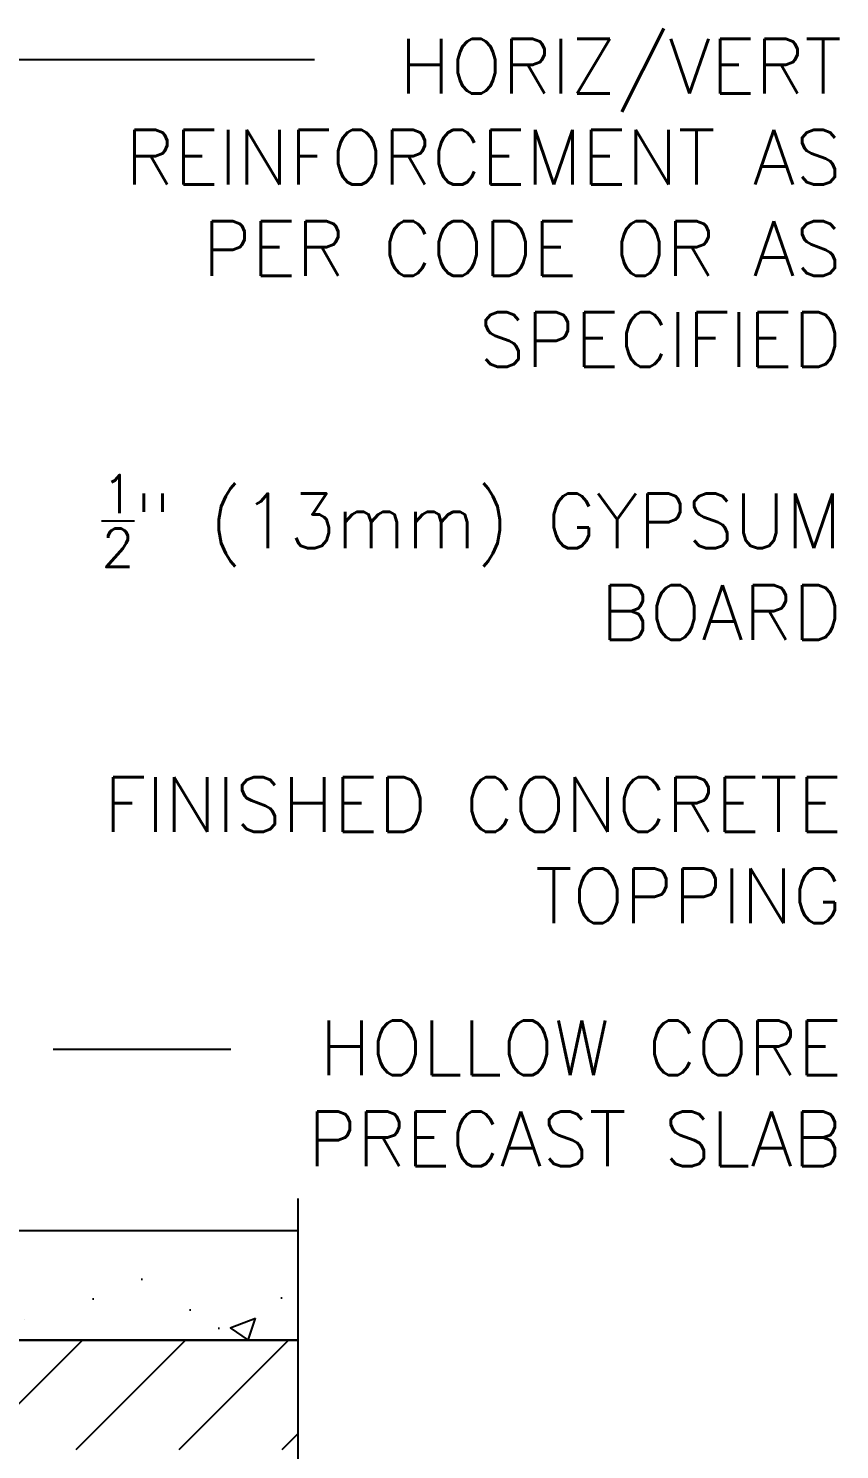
# Model space of a CAD drawing. Header units: inches. Extents: x 149.1 to 201, y 112.1 to 185.2.
# Drawn here: x 189.86 to 200.99, y 162.16 to 181.66 of the extents above; entities that cross this region are included whole.
import ezdxf

# ---------------------------------------------------------------- set-up
doc = ezdxf.new("R2010")
doc.units = ezdxf.units.IN
doc.header["$LTSCALE"] = 0.5
doc.header["$MEASUREMENT"] = 0
for name, color, linetype in [('HATCH', 12, 'Continuous'), ('line25', 2, 'Continuous'), ('LINE9', 9, 'Continuous'), ('TEXT', 4, 'Continuous')]:
    doc.layers.add(name, color=color, linetype=linetype)
doc.styles.add('DIM', font='romans.shx', dxfattribs={"width": 0.7})
doc.styles.add('ROMANS', font='romans.shx', dxfattribs={"height": 0.75})
doc.dimstyles.new('ext_12', dxfattribs={"dimscale": 12, "dimtxt": 0.09375, "dimasz": 0.09375, "dimexe": 0.09375, "dimexo": 0.0625, "dimgap": 0.0625, "dimtad": 1, "dimdec": 1, "dimzin": 3, "dimdsep": 46, "dimlunit": 4, "dimtxsty": 'DIM', "dimcen": 0.09, "dimdle": 0.09375, "dimclrt": 4, "dimadec": 0, "dimazin": 0, "dimtfac": 1, "dimtdec": 1, "dimtmove": 2, "dimatfit": 3, "dimfxl": 1, "dimfrac": 2, "dimtolj": 1, "dimtzin": 0, "dimarcsym": 0})
pattern_1 = [(49.99999999999999, (78.13022415308258, 8.761394921057502), (3.586300913003767, -0.3137606749129755), [0.375, -4.125]), (355, (78.13022415308258, 8.761394921057502), (-0.693756668065, 3.760960668500059), [0.3, -3.3]), (100.4514, (78.42908255308258, 8.735248221057503), (2.892546908570108, 3.447197710304768), [0.3187009499999998, -3.505710559999998]), (46.18420000000001, (78.13022415308258, 9.761394921057502), (5.336205243128222, -0.8275950716450904), [0.5625, -6.1875]), (96.6356, (78.57490787808258, 9.6924283860575), (4.673313527743517, 4.870589354502209), [0.47805144, -5.258565]), (351.1842, (78.13022415308258, 9.761394921057502), (4.673309725668136, 4.870593004626623), [0.45, -4.95]), (21, (78.63022415308258, 9.511394921057502), (2.984535260592308, -2.013094453326694), [0.375, -4.125]), (326.0000000000001, (78.63022415308258, 9.511394921057502), (1.216576659607909, 3.625750225234265), [0.3, -3.3]), (71.4514, (78.87893531808258, 9.3436368910575), (4.20111314290745, 1.612652483549762), [0.31870095, -3.50571056]), (37.50000000000001, (78.13022415308258, 8.761394921057502), (0.06079927658645334, 1.664469269156557), [0, -3.26, 0, -3.35, 0, -3.3125]), (7.499999999999999, (78.13022415308258, 8.761394921057502), (1.315347687210743, 1.972058559411801), [0, -1.91, 0, -3.185, 0, -1.2625]), (327.5, (77.01522415308258, 8.761394921057502), (2.669112180862045, -0.112774358671899), [0, -1.25, 0, -3.9, 0, -5.175]), (317.5, (76.51522415308258, 8.761394921057502), (2.915930846711931, 0.5005249116615882), [0, -1.625, 0, -2.59, 0, -3.675])]

msp = doc.modelspace()

# ---------------------------------------------------------------- hatches: boundary and pattern name
at = {"layer": 'HATCH'}
h = msp.add_hatch(dxfattribs=at)
h.set_pattern_fill('AR-CONC', color=256, scale=0.5, style=0)
h.set_pattern_definition(pattern_1)
h.paths.add_polyline_path([(190.2067237809463, 164.5223831596844), (190.2067237809462, 164.6625147905403), (184.9333642761188, 164.6625147905404), (184.9333642761188, 163.6625147905403), (190.2067237809463, 163.6625147905403)])
h = msp.add_hatch(dxfattribs=at)
h.set_pattern_fill('AR-CONC', color=256, scale=0.5, style=0)
h.set_pattern_definition(pattern_1)
h.paths.add_polyline_path([(193.5632783254077, 164.6625147905403), (190.2067237809462, 164.6625147905403), (190.2067237809463, 164.5223831596844), (190.2067237809463, 163.6625147905403), (193.5632783254077, 163.6625147905403)])
h = msp.add_hatch(dxfattribs=at)
h.set_pattern_fill('ANSI31', color=256, scale=8, style=0)
h.set_pattern_definition([(45, (78.13022415308258, 8.761394921057502), (-0.7071067811865475, 0.7071067811865476), [])])
h.paths.add_polyline_path([(193.5632783254077, 162.1625147905404), (193.5632783254077, 163.6625147905403), (178.8083642761188, 163.6625147905404), (178.8083642761188, 162.1625147905403)])

# ---------------------------------------------------------------- linework, layer by layer
at = {"layer": 'line25'}
for p, q in [((193.5632783254077, 163.6625147905403), (178.8083642761188, 163.6625147905404)), ((178.8083642761188, 163.6625147905403), (193.5632783254077, 163.6625147905403))]:
    msp.add_line(p, q, dxfattribs=at)
at = {"layer": 'LINE9'}
for points in [[(193.5632783254077, 165.607908252277), (193.5632783254077, 159.6625147905403), (192.5632783254077, 158.6625147905403), (193.5632783254077, 158.6625147905403), (194.5632783254077, 158.6625147905403), (193.5632783254077, 157.6625147905403), (193.5632783254077, 153.3085669892778)], [(193.5632783254077, 165.1625147905403), (184.9333642761188, 165.1625147905404)]]:
    msp.add_lwpolyline(points, dxfattribs=at)
at = {"layer": 'TEXT'}
msp.add_line((192.6426238293039, 167.6508799968671), (190.2067237809463, 167.6508799968671), dxfattribs=at)
msp.add_lwpolyline([(190.2067237809463, 163.4423831596845, 0, 0.36, 0), (190.2067237809463, 164.5223831596844, 0, 0, 0), (190.2067237809463, 167.6508799968671, 0, 0, 0)], format="xyseb", dxfattribs=at)

# ---------------------------------------------------------------- texts
at = {"layer": 'TEXT', "char_height": 0.75, "width": 12.02995102836537, "attachment_point": 6, "style": 'ROMANS'}
for s, insert in [('\\A1;HORIZ/VERT REINFORCEMENT AS PER CODE OR AS SPECIFIED', (201.025773751925, 179.2651855963894)), ('\\A1;{\\H0.7x;\\S1/2;}" (13mm) GYPSUM BOARD', (201.025773751925, 174.4014537435729)), ('\\A1;FINISHED CONCRETE TOPPING', (201.025773751925, 170.386189469227)), ('\\A1;HOLLOW CORE PRECAST SLAB', (201.0257737519251, 167.0491253931457))]:
    msp.add_mtext(s, dxfattribs=dict(at, insert=insert))

# ---------------------------------------------------------------- leaders
at = {"layer": 'TEXT'}
msp.add_leader([(177.2968505362119, 181.2336405625958), (187.574320716032, 181.233665493686), (193.7896393494048, 181.233665493686)], dimstyle='ext_12', dxfattribs=at)

doc.saveas('drawing.dxf')
